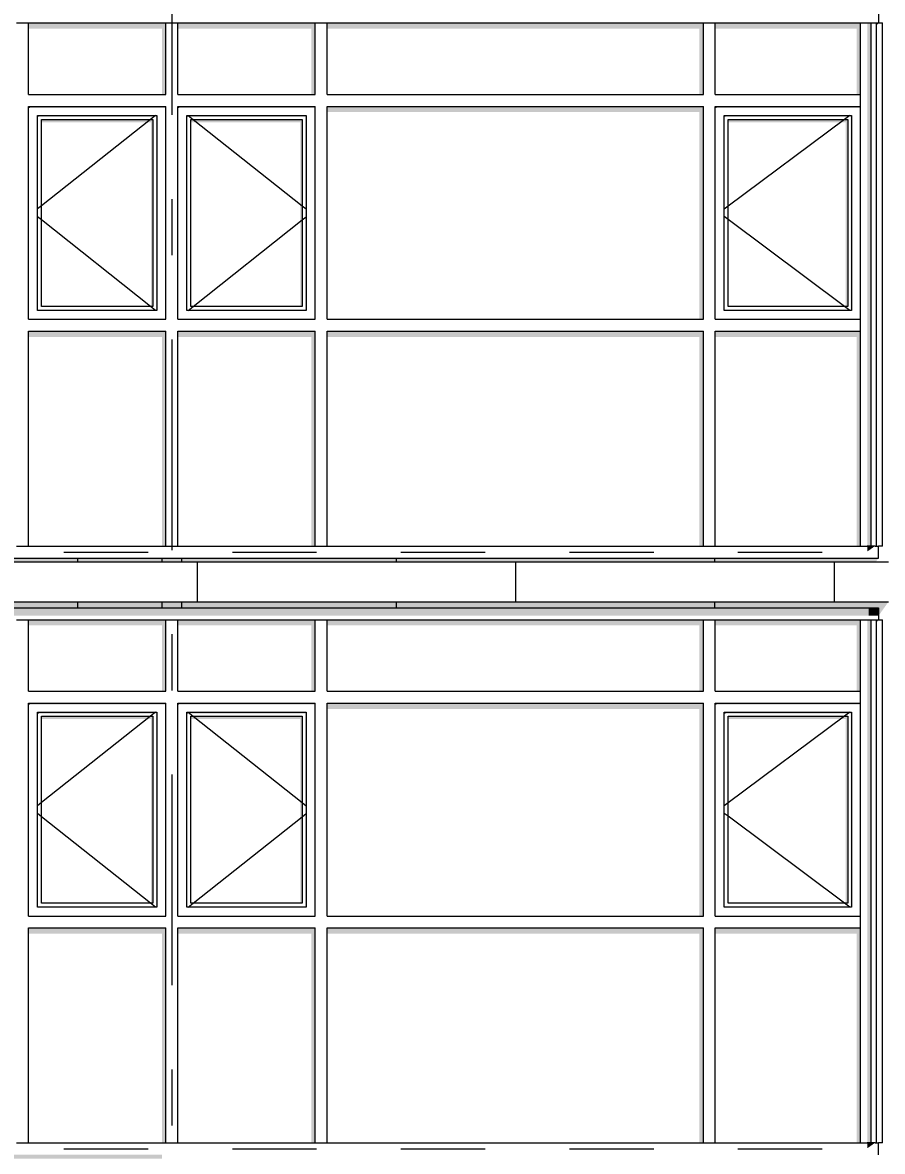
# Model space of a CAD drawing. Header units: millimetres. Extents: x 18162 to 7085488, y 72188 to 247925.
# Drawn here: x 5816259 to 5820578, y 115371 to 121046 of the extents above; entities that cross this region are included whole.
import ezdxf
from ezdxf.enums import TextEntityAlignment as Align

# ---------------------------------------------------------------- set-up
doc = ezdxf.new("R2010")
doc.units = ezdxf.units.MM
doc.header["$MEASUREMENT"] = 0
doc.linetypes.add('Dashed', pattern=[423.333333, 211.666667, -211.666667])
doc.linetypes.add('Double Dashed', pattern=[1093.611073, 529.166651, -211.666656, 141.111112, -211.666656])
for name, color, linetype in [('Finish - Wall', 7, 'Continuous'), ('Structural - Bearing', 7, 'Continuous'), ('Structural - Grid', 7, 'Continuous')]:
    doc.layers.add(name, color=color, linetype=linetype)
doc.styles.add('GENERATED_STYLE_3', font='', dxfattribs={"width": 0.8})
doc.styles.get('GENERATED_STYLE_3').set_extended_font_data('ISOCPEUR MON')
doc.dimstyles.new('GENERATED_STYLE__19', dxfattribs={"dimtxt": 440.00001, "dimasz": 228, "dimexe": 0.18, "dimexo": 31028.935828, "dimgap": 0, "dimtad": 1, "dimdec": 0, "dimzin": 0, "dimdsep": 46, "dimtxsty": 'GENERATED_STYLE_3', "dimblk": 'ARROWHEAD_2', "dimblk1": 'ARROWHEAD_2', "dimblk2": 'ARROWHEAD_2', "dimcen": 0.09, "dimclrd": 13, "dimclre": 13, "dimclrt": 13, "dimadec": 0, "dimazin": 0, "dimtfac": 1, "dimtdec": 4, "dimtmove": 0, "dimatfit": 3, "dimfxl": 1, "dimtolj": 1, "dimtzin": 0, "dimarcsym": 0})
doc.dimstyles.new('GENERATED_STYLE__30', dxfattribs={"dimtxt": 440.00001, "dimasz": 228, "dimexe": 0.18, "dimexo": 0.0625, "dimgap": 0, "dimtad": 1, "dimdec": 0, "dimzin": 0, "dimdsep": 46, "dimtxsty": 'GENERATED_STYLE_3', "dimblk": 'ARROWHEAD_2', "dimblk1": 'ARROWHEAD_2', "dimblk2": 'ARROWHEAD_2', "dimcen": 0.09, "dimclrd": 13, "dimclre": 13, "dimclrt": 13, "dimadec": 0, "dimazin": 0, "dimtfac": 1, "dimtdec": 4, "dimtmove": 0, "dimatfit": 3, "dimfxl": 1, "dimtolj": 1, "dimtzin": 0, "dimarcsym": 0})

# ---------------------------------------------------------------- blocks, each defined once
blk = doc.blocks.new('*X2295', base_point=(5785635.3, 106384.1))
at = {"layer": 'Structural - Bearing', "color": 8, "linetype": 'Continuous', "lineweight": 13}
blk.add_line((5816535.3, 118134.1), (5816535.3, 118104.1), dxfattribs=at)
blk = doc.blocks.new('*X2296', base_point=(5785635.3, 106384.1))
at = {"layer": 'Structural - Bearing', "color": 8, "linetype": 'Continuous', "lineweight": 13}
for p, q in [((5818135.3, 118134.1), (5818135.3, 118104.1)), ((5819735.3, 118134.1), (5819735.3, 118104.1))]:
    blk.add_line(p, q, dxfattribs=at)
blk = doc.blocks.new('*X2301', base_point=(5785635.3, 106384.1))
at = {"layer": 'Structural - Bearing', "color": 8, "linetype": 'Continuous', "lineweight": 13}
blk.add_line((5816535.3, 118354.1), (5816535.3, 118334.1), dxfattribs=at)
blk = doc.blocks.new('*X2302', base_point=(5785635.3, 106384.1))
at = {"layer": 'Structural - Bearing', "color": 8, "linetype": 'Continuous', "lineweight": 13}
for p, q in [((5818135.3, 118354.1), (5818135.3, 118334.1)), ((5819735.3, 118354.1), (5819735.3, 118334.1))]:
    blk.add_line(p, q, dxfattribs=at)
blk = doc.blocks.new('*X2331', base_point=(5785635.3, 106384.1))
at = {"layer": 'Structural - Bearing', "color": 7, "linetype": 'Continuous', "lineweight": 9}
for p, q in [((5813935.3, 118334.1), (5813935.3, 118134.1)), ((5815535.3, 118334.1), (5815535.3, 118134.1)), ((5817135.3, 118334.1), (5817135.3, 118134.1)), ((5818735.3, 118334.1), (5818735.3, 118134.1)), ((5820335.3, 118334.1), (5820335.3, 118134.1))]:
    blk.add_line(p, q, dxfattribs=at)
blk = doc.blocks.new('*D2598', base_point=(5785635.3, 106384.1))
at = {"color": 13, "linetype": 'Continuous', "lineweight": 13}
for p, q in [((5838478.4, 115334.1), (5838478.4, 118134.1)), ((5838703.4, 115334.1), (5837187.8, 115334.1)), ((5838478.4, 115134.1), (5838478.4, 115334.1)), ((5838703.4, 115134.1), (5837187.8, 115134.1))]:
    blk.add_line(p, q, dxfattribs=at)
at = {"color": 12, "linetype": 'Continuous', "lineweight": 35}
for p, q in [((5838328.4, 115420.7), (5838628.4, 115247.5)), ((5838328.4, 115220.7), (5838628.4, 115047.5))]:
    blk.add_line(p, q, dxfattribs=at)
blk = doc.blocks.new('ARROWHEAD_2')
at = {"color": 0, "linetype": 'Continuous', "lineweight": 0}
for p, q in [((-0.378, -0.655), (0.378, 0.655)), ((0, 0), (-1, 0))]:
    blk.add_line(p, q, dxfattribs=at)
blk = doc.blocks.new('*D2599', base_point=(5785635.3, 106384.1))
at = {"color": 12, "linetype": 'Continuous', "lineweight": 35}
for p, q in [((5838328.4, 118220.7), (5838628.4, 118047.5)), ((5838328.4, 115420.7), (5838628.4, 115247.5))]:
    blk.add_line(p, q, dxfattribs=at)
at = {"color": 13, "linetype": 'Continuous', "lineweight": 13}
for p, q in [((5838703.4, 118134.1), (5837187.8, 118134.1)), ((5838478.4, 115334.1), (5838478.4, 118134.1))]:
    blk.add_line(p, q, dxfattribs=at)
at = {"color": 13, "lineweight": 13, "char_height": 440, "attachment_point": 7, "rotation": 90, "style": 'GENERATED_STYLE_3'}
for s, insert in [('\\A1;{\\pql;\\fISOCPEUR MON|b0|i0|c0|p0;\\W0.800000;2,800}', (5838605.9, 116549.6)), ('\\A1;{\\pql;\\fISOCPEUR MON|b0|i0|c0|p0;\\W0.800000;200}', (5838518.1, 115420.8))]:
    blk.add_mtext(s, dxfattribs=dict(at, insert=insert))
blk = doc.blocks.new('*D2600', base_point=(5785635.3, 106384.1))
at = {"color": 12, "linetype": 'Continuous', "lineweight": 35}
for p, q in [((5838328.4, 118420.7), (5838628.4, 118247.5)), ((5838328.4, 118220.7), (5838628.4, 118047.5))]:
    blk.add_line(p, q, dxfattribs=at)
at = {"color": 13, "linetype": 'Continuous', "lineweight": 13}
for p, q in [((5838478.4, 118134.1), (5838478.4, 118334.1)), ((5838703.4, 118134.1), (5837187.8, 118134.1))]:
    blk.add_line(p, q, dxfattribs=at)
blk = doc.blocks.new('*D2601', base_point=(5785635.3, 106384.1))
at = {"color": 12, "linetype": 'Continuous', "lineweight": 35}
for p, q in [((5838328.4, 121220.7), (5838628.4, 121047.5)), ((5838328.4, 118420.7), (5838628.4, 118247.5))]:
    blk.add_line(p, q, dxfattribs=at)
at = {"color": 13, "linetype": 'Continuous', "lineweight": 13}
for p, q in [((5838703.4, 121134.1), (5837187.8, 121134.1)), ((5838478.4, 118334.1), (5838478.4, 121134.1)), ((5838703.4, 118334.1), (5837187.8, 118334.1)), ((5838478.4, 118134.1), (5838478.4, 118334.1))]:
    blk.add_line(p, q, dxfattribs=at)
at = {"color": 13, "lineweight": 13, "char_height": 440, "attachment_point": 7, "rotation": 90, "style": 'GENERATED_STYLE_3'}
for s, insert in [('\\A1;{\\pql;\\fISOCPEUR MON|b0|i0|c0|p0;\\W0.800000;2,800}', (5838605.9, 119549.6)), ('\\A1;{\\pql;\\fISOCPEUR MON|b0|i0|c0|p0;\\W0.800000;200}', (5838518.1, 118420.8))]:
    blk.add_mtext(s, dxfattribs=dict(at, insert=insert))
blk = doc.blocks.new('*D2646', base_point=(5785635.3, 106384.1))
at = {"color": 13, "linetype": 'Continuous', "lineweight": 13}
for p, q in [((5801482.5, 156834.1), (5801482.5, 156980.8)), ((5816658.8, 156834.1), (5801257.5, 156834.1)), ((5801482.5, 102734.1), (5801482.5, 156834.1)), ((5806188.8, 102734.1), (5801257.5, 102734.1)), ((5801482.5, 102587.4), (5801482.5, 102734.1))]:
    blk.add_line(p, q, dxfattribs=at)
at = {"color": 12, "linetype": 'Continuous', "lineweight": 35}
for p, q in [((5801632.5, 156747.5), (5801332.5, 156920.7)), ((5801332.5, 102820.7), (5801632.5, 102647.5))]:
    blk.add_line(p, q, dxfattribs=at)
at = {"color": 13, "lineweight": 13, "insert": (5801610.1, 129125.4), "char_height": 440, "attachment_point": 7, "rotation": 90, "style": 'GENERATED_STYLE_3'}
blk.add_mtext('\\A1;{\\pql;\\fISOCPEUR MON|b0|i0|c0|p0;\\W0.800000;54,100}', dxfattribs=at)
blk = doc.blocks.new('Standard grid marker[376]_3', base_point=(5817008.8, 166384.1))
at = {"layer": 'Structural - Grid', "color": 13, "linetype": 'Double Dashed', "lineweight": 13, "ltscale": 2}
blk.add_line((5817008.8, 165384.1), (5817008.8, 100884.1), dxfattribs=at)
at = {"layer": 'Structural - Grid', "color": 13, "lineweight": 13, "style": 'GENERATED_STYLE_3'}
blk.add_attdef('AC_MarkerText_1', text='', height=500, rotation=360, dxfattribs=at).set_placement((5817008.8, 99534.1), align=Align.TOP_CENTER)

msp = doc.modelspace()

# ---------------------------------------------------------------- hatches: boundary and pattern name
at = {"layer": 'Finish - Wall', "linetype": 'Continuous', "lineweight": 0}
for points in [[(5816978.8, 121044.1), (5816288.8, 121044.1), (5816288.8, 121015.8), (5816958.8, 121015.8), (5816958.8, 120684.1), (5816978.8, 120684.1)], [(5817038.8, 121044.1), (5817038.8, 121015.8), (5817708.8, 121015.8), (5817708.8, 120684.1), (5817728.8, 120684.1), (5817728.8, 121044.1)], [(5819678.8, 121044.1), (5817788.8, 121044.1), (5817788.8, 121015.8), (5819658.8, 121015.8), (5819658.8, 120684.1), (5819678.8, 120684.1)], [(5819738.8, 121044.1), (5819738.8, 121015.8), (5820448.8, 121015.8), (5820448.8, 120684.1), (5820468.8, 120684.1), (5820468.8, 121044.1)], [(5820521.8, 121044.1), (5820502.3, 121044.1), (5820502.3, 120654.1), (5820521.8, 120654.1)], [(5820548.8, 121033.4), (5820550, 121031.6), (5820558.8, 121044.1), (5820548.8, 121044.1)], [(5820521.8, 120654.1), (5820502.3, 120654.1), (5820502.3, 119524.1), (5820521.8, 119524.1)], [(5816978.8, 120624.1), (5816288.8, 120624.1), (5816295.9, 120617), (5816971.8, 120617)], [(5816288.8, 120624.1), (5816288.8, 120617), (5816295.9, 120617)], [(5816971.8, 120617), (5816973.8, 120617), (5816973.8, 119559.1), (5816978.8, 119554.1), (5816978.8, 120624.1)], [(5817728.8, 120624.1), (5817038.8, 120624.1), (5817045.9, 120617), (5817721.8, 120617)], [(5817045.9, 120617), (5817038.8, 120624.1), (5817038.8, 120617)], [(5817728.8, 120624.1), (5817721.8, 120617), (5817723.8, 120617), (5817723.8, 119559.1), (5817728.8, 119554.1)], [(5819678.8, 120624.1), (5817788.8, 120624.1), (5817788.8, 120595.8), (5819658.8, 120595.8), (5819658.8, 119554.1), (5819678.8, 119554.1)], [(5819738.8, 120624.1), (5819745.9, 120617), (5820461.8, 120617), (5820468.8, 120624.1)], [(5819738.8, 120624.1), (5819738.8, 120617), (5819745.9, 120617)], [(5820468.8, 120624.1), (5820461.8, 120617), (5820463.8, 120617), (5820463.8, 119559.1), (5820468.8, 119554.1)], [(5816340.9, 120572), (5816333.8, 120579.1), (5816333.8, 120572)], [(5816333.8, 120579.1), (5816340.9, 120572), (5816926.8, 120572), (5816933.8, 120579.1)], [(5816353.8, 120559.1), (5816353.8, 120544.9), (5816903.8, 120544.9), (5816903.8, 119619.1), (5816913.8, 119619.1), (5816913.8, 120559.1)], [(5816926.8, 120572), (5816928.8, 120572), (5816928.8, 119604.1), (5816933.8, 119599.1), (5816933.8, 120579.1)], [(5817083.8, 120572), (5817090.9, 120572), (5817083.8, 120579.1)], [(5817083.8, 120579.1), (5817090.9, 120572), (5817676.8, 120572), (5817683.8, 120579.1)], [(5817103.8, 120544.9), (5817653.8, 120544.9), (5817653.8, 119619.1), (5817663.8, 119619.1), (5817663.8, 120559.1), (5817103.8, 120559.1)], [(5817676.8, 120572), (5817678.8, 120572), (5817678.8, 119604.1), (5817683.8, 119599.1), (5817683.8, 120579.1)], [(5819783.8, 120572), (5819790.9, 120572), (5819783.8, 120579.1)], [(5819783.8, 120579.1), (5819790.9, 120572), (5820416.8, 120572), (5820423.8, 120579.1)], [(5820403.8, 120559.1), (5819803.8, 120559.1), (5819803.8, 120544.9), (5820393.8, 120544.9), (5820393.8, 119619.1), (5820403.8, 119619.1)], [(5820416.8, 120572), (5820418.8, 120572), (5820418.8, 119604.1), (5820423.8, 119599.1), (5820423.8, 120579.1)], [(5816928.8, 119599.1), (5816933.8, 119599.1), (5816928.8, 119604.1)], [(5817678.8, 119599.1), (5817683.8, 119599.1), (5817678.8, 119604.1)], [(5820418.8, 119599.1), (5820423.8, 119599.1), (5820418.8, 119604.1)], [(5816973.8, 119554.1), (5816978.8, 119554.1), (5816973.8, 119559.1)], [(5817723.8, 119554.1), (5817728.8, 119554.1), (5817723.8, 119559.1)], [(5820463.8, 119554.1), (5820468.8, 119554.1), (5820463.8, 119559.1)], [(5820521.8, 119524.1), (5820502.3, 119524.1), (5820502.3, 118414.1), (5820521.8, 118414.1)], [(5816288.8, 119465.8), (5816958.8, 119465.8), (5816958.8, 118414.1), (5816978.8, 118414.1), (5816978.8, 119494.1), (5816288.8, 119494.1)], [(5817038.8, 119494.1), (5817038.8, 119465.8), (5817708.8, 119465.8), (5817708.8, 118414.1), (5817728.8, 118414.1), (5817728.8, 119494.1)], [(5817788.8, 119494.1), (5817788.8, 119465.8), (5819658.8, 119465.8), (5819658.8, 118414.1), (5819678.8, 118414.1), (5819678.8, 119494.1)], [(5819738.8, 119465.8), (5820448.8, 119465.8), (5820448.8, 118414.1), (5820468.8, 118414.1), (5820468.8, 119494.1), (5819738.8, 119494.1)], [(5820502.3, 118386.5), (5820508.8, 118391.1), (5820508.8, 118414.1), (5820502.3, 118414.1)], [(5820541.2, 118414.1), (5820508.8, 118414.1), (5820508.8, 118391.1)], [(5814308.8, 118104.1), (5814308.8, 118063.4), (5816258.8, 118063.4), (5816258.8, 118104.1)], [(5817008.8, 118104.1), (5816258.8, 118104.1), (5816258.8, 118063.4), (5817008.8, 118063.4)], [(5817758.8, 118104.1), (5817008.8, 118104.1), (5817008.8, 118063.4), (5817758.8, 118063.4)], [(5817758.8, 118104.1), (5817758.8, 118063.4), (5819708.8, 118063.4), (5819708.8, 118104.1)], [(5820508.8, 118104.1), (5819708.8, 118104.1), (5819708.8, 118063.4), (5820508.8, 118063.4)], [(5820558.8, 118104.1), (5820508.8, 118104.1), (5820508.8, 118063.4), (5820558.8, 118063.4)], [(5816978.8, 118044.1), (5816288.8, 118044.1), (5816288.8, 118015.8), (5816958.8, 118015.8), (5816958.8, 117684.1), (5816978.8, 117684.1)], [(5817728.8, 118044.1), (5817038.8, 118044.1), (5817038.8, 118015.8), (5817708.8, 118015.8), (5817708.8, 117684.1), (5817728.8, 117684.1)], [(5819678.8, 118044.1), (5817788.8, 118044.1), (5817788.8, 118015.8), (5819658.8, 118015.8), (5819658.8, 117684.1), (5819678.8, 117684.1)], [(5819738.8, 118044.1), (5819738.8, 118015.8), (5820448.8, 118015.8), (5820448.8, 117684.1), (5820468.8, 117684.1), (5820468.8, 118044.1)], [(5820521.8, 118044.1), (5820502.3, 118044.1), (5820502.3, 117654.1), (5820521.8, 117654.1)], [(5820548.8, 118044.1), (5820548.8, 118033.4), (5820550, 118031.6), (5820558.8, 118044.1)], [(5820521.8, 117654.1), (5820502.3, 117654.1), (5820502.3, 116524.1), (5820521.8, 116524.1)], [(5816978.8, 117624.1), (5816288.8, 117624.1), (5816295.9, 117617), (5816971.8, 117617)], [(5816288.8, 117624.1), (5816288.8, 117617), (5816295.9, 117617)], [(5816971.8, 117617), (5816973.8, 117617), (5816973.8, 116559.1), (5816978.8, 116554.1), (5816978.8, 117624.1)], [(5817728.8, 117624.1), (5817038.8, 117624.1), (5817045.9, 117617), (5817721.8, 117617)], [(5817045.9, 117617), (5817038.8, 117624.1), (5817038.8, 117617)], [(5817721.8, 117617), (5817723.8, 117617), (5817723.8, 116559.1), (5817728.8, 116554.1), (5817728.8, 117624.1)], [(5817788.8, 117624.1), (5817788.8, 117595.8), (5819658.8, 117595.8), (5819658.8, 116554.1), (5819678.8, 116554.1), (5819678.8, 117624.1)], [(5820468.8, 117624.1), (5819738.8, 117624.1), (5819745.9, 117617), (5820461.8, 117617)], [(5819738.8, 117624.1), (5819738.8, 117617), (5819745.9, 117617)], [(5820468.8, 117624.1), (5820461.8, 117617), (5820463.8, 117617), (5820463.8, 116559.1), (5820468.8, 116554.1)], [(5816340.9, 117572), (5816333.8, 117579.1), (5816333.8, 117572)], [(5816333.8, 117579.1), (5816340.9, 117572), (5816926.8, 117572), (5816933.8, 117579.1)], [(5816913.8, 117559.1), (5816353.8, 117559.1), (5816353.8, 117544.9), (5816903.8, 117544.9), (5816903.8, 116619.1), (5816913.8, 116619.1)], [(5816926.8, 117572), (5816928.8, 117572), (5816928.8, 116604.1), (5816933.8, 116599.1), (5816933.8, 117579.1)], [(5817083.8, 117572), (5817090.9, 117572), (5817083.8, 117579.1)], [(5817083.8, 117579.1), (5817090.9, 117572), (5817676.8, 117572), (5817683.8, 117579.1)], [(5817663.8, 117559.1), (5817103.8, 117559.1), (5817103.8, 117544.9), (5817653.8, 117544.9), (5817653.8, 116619.1), (5817663.8, 116619.1)], [(5817676.8, 117572), (5817678.8, 117572), (5817678.8, 116604.1), (5817683.8, 116599.1), (5817683.8, 117579.1)], [(5819783.8, 117572), (5819790.9, 117572), (5819783.8, 117579.1)], [(5819783.8, 117579.1), (5819790.9, 117572), (5820416.8, 117572), (5820423.8, 117579.1)], [(5820403.8, 117559.1), (5819803.8, 117559.1), (5819803.8, 117544.9), (5820393.8, 117544.9), (5820393.8, 116619.1), (5820403.8, 116619.1)], [(5820416.8, 117572), (5820418.8, 117572), (5820418.8, 116604.1), (5820423.8, 116599.1), (5820423.8, 117579.1)], [(5816928.8, 116599.1), (5816933.8, 116599.1), (5816928.8, 116604.1)], [(5817678.8, 116599.1), (5817683.8, 116599.1), (5817678.8, 116604.1)], [(5820418.8, 116599.1), (5820423.8, 116599.1), (5820418.8, 116604.1)], [(5816973.8, 116554.1), (5816978.8, 116554.1), (5816973.8, 116559.1)], [(5817723.8, 116554.1), (5817728.8, 116554.1), (5817723.8, 116559.1)], [(5820463.8, 116554.1), (5820468.8, 116554.1), (5820463.8, 116559.1)], [(5820521.8, 116524.1), (5820502.3, 116524.1), (5820502.3, 115414.1), (5820521.8, 115414.1)], [(5816288.8, 116494.1), (5816288.8, 116465.8), (5816958.8, 116465.8), (5816958.8, 115414.1), (5816978.8, 115414.1), (5816978.8, 116494.1)], [(5817038.8, 116494.1), (5817038.8, 116465.8), (5817708.8, 116465.8), (5817708.8, 115414.1), (5817728.8, 115414.1), (5817728.8, 116494.1)], [(5819678.8, 116494.1), (5817788.8, 116494.1), (5817788.8, 116465.8), (5819658.8, 116465.8), (5819658.8, 115414.1), (5819678.8, 115414.1)], [(5820468.8, 116494.1), (5819738.8, 116494.1), (5819738.8, 116465.8), (5820448.8, 116465.8), (5820448.8, 115414.1), (5820468.8, 115414.1)], [(5820502.3, 115386.5), (5820508.8, 115391.1), (5820508.8, 115414.1), (5820502.3, 115414.1)], [(5820508.8, 115414.1), (5820508.8, 115391.1), (5820541.2, 115414.1)]]:
    msp.add_hatch(color=49, dxfattribs=at).paths.add_polyline_path(points)
at = {"layer": 'Structural - Bearing', "linetype": 'Continuous', "lineweight": 0}
for points in [[(5812168.8, 121284.1), (5812168.8, 120684.1), (5812408.8, 120684.1), (5812408.8, 118984.1), (5812168.8, 118984.1), (5812168.8, 118284.1), (5813408.8, 118284.1), (5813408.8, 118334.1), (5816958.8, 118334.1), (5816958.8, 118354.1), (5813458.8, 118354.1), (5813458.8, 118414.1), (5813439.3, 118414.1), (5813439.3, 121044.1), (5813458.8, 121044.1), (5813458.8, 121104.1), (5816958.8, 121104.1), (5816958.8, 121134.1), (5813408.8, 121134.1), (5813408.8, 121284.1)], [(5816958.8, 118334.1), (5817058.8, 118334.1), (5817058.8, 118354.1), (5817008.8, 118354.1), (5816958.8, 118354.1)], [(5820558.8, 118354.1), (5817058.8, 118354.1), (5817058.8, 118334.1), (5820544.7, 118334.1)], [(5813408.8, 118284.1), (5812168.8, 118284.1), (5812168.8, 117684.1), (5812408.8, 117684.1), (5812408.8, 115984.1), (5812168.8, 115984.1), (5812168.8, 115284.1), (5813408.8, 115284.1), (5813408.8, 115334.1), (5816958.8, 115334.1), (5816958.8, 115354.1), (5813458.8, 115354.1), (5813458.8, 115414.1), (5813439.3, 115414.1), (5813439.3, 118044.1), (5813458.8, 118044.1), (5813458.8, 118104.1), (5816958.8, 118104.1), (5816958.8, 118134.1), (5813408.8, 118134.1)], [(5816958.8, 118104.1), (5817008.8, 118104.1), (5817058.8, 118104.1), (5817058.8, 118134.1), (5816958.8, 118134.1)], [(5817058.8, 118104.1), (5820558.8, 118104.1), (5820558.8, 118063.4), (5820608.8, 118134.1), (5817058.8, 118134.1)]]:
    msp.add_hatch(color=49, dxfattribs=at).paths.add_polyline_path(points)
at = {"layer": 'Structural - Bearing', "linetype": 'Continuous', "lineweight": 9}
h = msp.add_hatch(dxfattribs=at)
h.set_pattern_fill('Grid_100x100_0003', style=0, pattern_type=2)
h.set_pattern_definition([(0, (5785635.3, 106384.1), (0, 1000), []), (90, (5785635.3, 106384.1), (-1000, 0), [])])
h.paths.add_polyline_path([(5816958.8, 118334.1), (5817058.8, 118334.1), (5817058.8, 118354.1), (5817008.8, 118354.1), (5816958.8, 118354.1)])
h = msp.add_hatch(dxfattribs=at)
h.set_pattern_fill('Grid_100x100_0003', style=0, pattern_type=2)
h.set_pattern_definition([(0, (5785635.3, 106384.1), (0, 1000), []), (90, (5785635.3, 106384.1), (-1000, 0), [])])
h.paths.add_polyline_path([(5816958.8, 118104.1), (5817008.8, 118104.1), (5817058.8, 118104.1), (5817058.8, 118134.1), (5816958.8, 118134.1)])

# ---------------------------------------------------------------- linework, layer by layer
at = {"color": 8, "linetype": 'Dashed', "lineweight": 13, "ltscale": 2}
for p, q in [((5800379.4, 118384.1), (5841359.8, 118384.1)), ((5800379.4, 115384.1), (5841359.8, 115384.1))]:
    msp.add_line(p, q, dxfattribs=at)
at = {"layer": 'Finish - Wall', "color": 7, "linetype": 'Continuous', "lineweight": 9}
for p, q in [((5820558.8, 121104.1), (5820558.8, 121044.1)), ((5816228.8, 121044.1), (5816258.8, 121044.1)), ((5816258.8, 121044.1), (5816288.8, 121044.1)), ((5816288.8, 121044.1), (5816978.8, 121044.1)), ((5816288.8, 120684.1), (5816288.8, 121044.1)), ((5816978.8, 121044.1), (5817008.8, 121044.1)), ((5816978.8, 120684.1), (5816978.8, 121044.1)), ((5817008.8, 121044.1), (5817038.8, 121044.1)), ((5817038.8, 121044.1), (5817728.8, 121044.1)), ((5817038.8, 120684.1), (5817038.8, 121044.1)), ((5817728.8, 121044.1), (5817758.8, 121044.1)), ((5817728.8, 120684.1), (5817728.8, 121044.1)), ((5817758.8, 121044.1), (5817788.8, 121044.1)), ((5817788.8, 121044.1), (5819678.8, 121044.1)), ((5817788.8, 120684.1), (5817788.8, 121044.1)), ((5819678.8, 121044.1), (5819708.8, 121044.1)), ((5819678.8, 120684.1), (5819678.8, 121044.1)), ((5819708.8, 121044.1), (5819738.8, 121044.1)), ((5819738.8, 121044.1), (5820468.8, 121044.1)), ((5819738.8, 120684.1), (5819738.8, 121044.1)), ((5820468.8, 121044.1), (5820502.3, 121044.1)), ((5820468.8, 120684.1), (5820468.8, 121044.1)), ((5820502.3, 121044.1), (5820521.8, 121044.1)), ((5820521.8, 121044.1), (5820541.2, 121044.1)), ((5820521.8, 120654.1), (5820521.8, 121044.1)), ((5820541.2, 121044.1), (5820548.8, 121044.1)), ((5820548.8, 121044.1), (5820558.8, 121044.1)), ((5820548.8, 120654.1), (5820548.8, 121044.1)), ((5820558.8, 121044.1), (5820578.3, 121044.1)), ((5820578.3, 120654.1), (5820578.3, 121044.1)), ((5816288.8, 120684.1), (5816978.8, 120684.1)), ((5817038.8, 120684.1), (5817728.8, 120684.1)), ((5817788.8, 120684.1), (5819678.8, 120684.1)), ((5819738.8, 120684.1), (5820468.8, 120684.1)), ((5820468.8, 120654.1), (5820468.8, 120684.1)), ((5820468.8, 120624.1), (5820468.8, 120654.1)), ((5820521.8, 119524.1), (5820521.8, 120654.1)), ((5820548.8, 119524.1), (5820548.8, 120654.1)), ((5820578.3, 119524.1), (5820578.3, 120654.1)), ((5816288.8, 119554.1), (5816288.8, 120624.1)), ((5816288.8, 120624.1), (5816978.8, 120624.1)), ((5816978.8, 119554.1), (5816978.8, 120624.1)), ((5817038.8, 119554.1), (5817038.8, 120624.1)), ((5817038.8, 120624.1), (5817728.8, 120624.1)), ((5817728.8, 119554.1), (5817728.8, 120624.1)), ((5817788.8, 119554.1), (5817788.8, 120624.1)), ((5817788.8, 120624.1), (5819678.8, 120624.1)), ((5819678.8, 119554.1), (5819678.8, 120624.1)), ((5819738.8, 119554.1), (5819738.8, 120624.1)), ((5819738.8, 120624.1), (5820468.8, 120624.1)), ((5820468.8, 119554.1), (5820468.8, 120624.1)), ((5816333.8, 119599.1), (5816333.8, 120579.1)), ((5816333.8, 120579.1), (5816933.8, 120579.1)), ((5816353.8, 120559.1), (5816913.8, 120559.1)), ((5816902, 120559.1), (5816353.8, 120124.7)), ((5816353.8, 119619.1), (5816353.8, 120559.1)), ((5816927.3, 120579.1), (5816902, 120559.1)), ((5816913.8, 120559.1), (5816913.8, 119619.1)), ((5816933.8, 120579.1), (5816933.8, 119599.1)), ((5817083.8, 119599.1), (5817083.8, 120579.1)), ((5817083.8, 120579.1), (5817683.8, 120579.1)), ((5817090.4, 120579.1), (5817115.6, 120559.1)), ((5817103.8, 120559.1), (5817663.8, 120559.1)), ((5817103.8, 119619.1), (5817103.8, 120559.1)), ((5817115.6, 120559.1), (5817663.8, 120124.7)), ((5817663.8, 120559.1), (5817663.8, 119619.1)), ((5817683.8, 120579.1), (5817683.8, 119599.1)), ((5819783.8, 119599.1), (5819783.8, 120579.1)), ((5819783.8, 120579.1), (5820423.8, 120579.1)), ((5819803.8, 120559.1), (5820403.8, 120559.1)), ((5820388.5, 120559.1), (5819803.8, 120122.7)), ((5819803.8, 119619.1), (5819803.8, 120559.1)), ((5820415.3, 120579.1), (5820388.5, 120559.1)), ((5820403.8, 120559.1), (5820403.8, 119619.1)), ((5820423.8, 120579.1), (5820423.8, 119599.1)), ((5816353.8, 120124.7), (5816333.8, 120108.9)), ((5817663.8, 120124.7), (5817683.8, 120108.9)), ((5819803.8, 120122.7), (5819783.8, 120107.7)), ((5816353.8, 120053.4), (5816333.8, 120069.3)), ((5816902, 119619.1), (5816353.8, 120053.4)), ((5817115.6, 119619.1), (5817663.8, 120053.4)), ((5817663.8, 120053.4), (5817683.8, 120069.3)), ((5819803.8, 120055.5), (5819783.8, 120070.4)), ((5820388.5, 119619.1), (5819803.8, 120055.5)), ((5816933.8, 119599.1), (5816333.8, 119599.1)), ((5816913.8, 119619.1), (5816353.8, 119619.1)), ((5816927.3, 119599.1), (5816902, 119619.1)), ((5817683.8, 119599.1), (5817083.8, 119599.1)), ((5817090.4, 119599.1), (5817115.6, 119619.1)), ((5817663.8, 119619.1), (5817103.8, 119619.1)), ((5820423.8, 119599.1), (5819783.8, 119599.1)), ((5820403.8, 119619.1), (5819803.8, 119619.1)), ((5820415.3, 119599.1), (5820388.5, 119619.1)), ((5816288.8, 119554.1), (5816978.8, 119554.1)), ((5817038.8, 119554.1), (5817728.8, 119554.1)), ((5817788.8, 119554.1), (5819678.8, 119554.1)), ((5819738.8, 119554.1), (5820468.8, 119554.1)), ((5820468.8, 119524.1), (5820468.8, 119554.1)), ((5820468.8, 119494.1), (5820468.8, 119524.1)), ((5820521.8, 118414.1), (5820521.8, 119524.1)), ((5820548.8, 118414.1), (5820548.8, 119524.1)), ((5820578.3, 118414.1), (5820578.3, 119524.1)), ((5816288.8, 118414.1), (5816288.8, 119494.1)), ((5816288.8, 119494.1), (5816978.8, 119494.1)), ((5816978.8, 118414.1), (5816978.8, 119494.1)), ((5817038.8, 118414.1), (5817038.8, 119494.1)), ((5817038.8, 119494.1), (5817728.8, 119494.1)), ((5817728.8, 118414.1), (5817728.8, 119494.1)), ((5817788.8, 118414.1), (5817788.8, 119494.1)), ((5817788.8, 119494.1), (5819678.8, 119494.1)), ((5819678.8, 118414.1), (5819678.8, 119494.1)), ((5819738.8, 118414.1), (5819738.8, 119494.1)), ((5819738.8, 119494.1), (5820468.8, 119494.1)), ((5820468.8, 118414.1), (5820468.8, 119494.1)), ((5816228.8, 118414.1), (5816258.8, 118414.1)), ((5816258.8, 118414.1), (5816288.8, 118414.1)), ((5816288.8, 118414.1), (5816978.8, 118414.1)), ((5816978.8, 118414.1), (5817008.8, 118414.1)), ((5817008.8, 118414.1), (5817038.8, 118414.1)), ((5817038.8, 118414.1), (5817728.8, 118414.1)), ((5817728.8, 118414.1), (5817758.8, 118414.1)), ((5817758.8, 118414.1), (5817788.8, 118414.1)), ((5817788.8, 118414.1), (5819678.8, 118414.1)), ((5819678.8, 118414.1), (5819708.8, 118414.1)), ((5819708.8, 118414.1), (5819738.8, 118414.1)), ((5819738.8, 118414.1), (5820468.8, 118414.1)), ((5820468.8, 118414.1), (5820502.3, 118414.1)), ((5820521.8, 118414.1), (5820502.3, 118414.1)), ((5820541.2, 118414.1), (5820521.8, 118414.1)), ((5820541.2, 118414.1), (5820548.8, 118414.1)), ((5820548.8, 118414.1), (5820558.8, 118414.1)), ((5820558.8, 118354.1), (5820558.8, 118414.1)), ((5820578.3, 118414.1), (5820558.8, 118414.1)), ((5814308.8, 118354.1), (5816258.8, 118354.1)), ((5816258.8, 118354.1), (5817008.8, 118354.1)), ((5817008.8, 118354.1), (5817758.8, 118354.1)), ((5817758.8, 118354.1), (5819708.8, 118354.1)), ((5819708.8, 118354.1), (5820508.8, 118354.1)), ((5820508.8, 118354.1), (5820558.8, 118354.1)), ((5814308.8, 118104.1), (5816258.8, 118104.1)), ((5816258.8, 118104.1), (5817008.8, 118104.1)), ((5817008.8, 118104.1), (5817758.8, 118104.1)), ((5817758.8, 118104.1), (5819708.8, 118104.1)), ((5819708.8, 118104.1), (5820508.8, 118104.1)), ((5820508.8, 118104.1), (5820558.8, 118104.1)), ((5820558.8, 118104.1), (5820558.8, 118044.1)), ((5816228.8, 118044.1), (5816258.8, 118044.1)), ((5816258.8, 118044.1), (5816288.8, 118044.1)), ((5816288.8, 118044.1), (5816978.8, 118044.1)), ((5816288.8, 117684.1), (5816288.8, 118044.1)), ((5816978.8, 118044.1), (5817008.8, 118044.1)), ((5816978.8, 117684.1), (5816978.8, 118044.1)), ((5817008.8, 118044.1), (5817038.8, 118044.1)), ((5817038.8, 118044.1), (5817728.8, 118044.1)), ((5817038.8, 117684.1), (5817038.8, 118044.1)), ((5817728.8, 118044.1), (5817758.8, 118044.1)), ((5817728.8, 117684.1), (5817728.8, 118044.1)), ((5817758.8, 118044.1), (5817788.8, 118044.1)), ((5817788.8, 118044.1), (5819678.8, 118044.1)), ((5817788.8, 117684.1), (5817788.8, 118044.1)), ((5819678.8, 118044.1), (5819708.8, 118044.1)), ((5819678.8, 117684.1), (5819678.8, 118044.1)), ((5819708.8, 118044.1), (5819738.8, 118044.1)), ((5819738.8, 118044.1), (5820468.8, 118044.1)), ((5819738.8, 117684.1), (5819738.8, 118044.1)), ((5820468.8, 118044.1), (5820502.3, 118044.1)), ((5820468.8, 117684.1), (5820468.8, 118044.1)), ((5820502.3, 118044.1), (5820521.8, 118044.1)), ((5820521.8, 118044.1), (5820541.2, 118044.1)), ((5820521.8, 117654.1), (5820521.8, 118044.1)), ((5820541.2, 118044.1), (5820548.8, 118044.1)), ((5820548.8, 118044.1), (5820558.8, 118044.1)), ((5820548.8, 117654.1), (5820548.8, 118044.1)), ((5820558.8, 118044.1), (5820578.3, 118044.1)), ((5820578.3, 117654.1), (5820578.3, 118044.1)), ((5816288.8, 117684.1), (5816978.8, 117684.1)), ((5817038.8, 117684.1), (5817728.8, 117684.1)), ((5817788.8, 117684.1), (5819678.8, 117684.1)), ((5819738.8, 117684.1), (5820468.8, 117684.1)), ((5820468.8, 117654.1), (5820468.8, 117684.1)), ((5820468.8, 117624.1), (5820468.8, 117654.1)), ((5820521.8, 116524.1), (5820521.8, 117654.1)), ((5820548.8, 116524.1), (5820548.8, 117654.1)), ((5820578.3, 116524.1), (5820578.3, 117654.1)), ((5816288.8, 116554.1), (5816288.8, 117624.1)), ((5816288.8, 117624.1), (5816978.8, 117624.1)), ((5816978.8, 116554.1), (5816978.8, 117624.1)), ((5817038.8, 116554.1), (5817038.8, 117624.1)), ((5817038.8, 117624.1), (5817728.8, 117624.1)), ((5817728.8, 116554.1), (5817728.8, 117624.1)), ((5817788.8, 116554.1), (5817788.8, 117624.1)), ((5817788.8, 117624.1), (5819678.8, 117624.1)), ((5819678.8, 116554.1), (5819678.8, 117624.1)), ((5819738.8, 116554.1), (5819738.8, 117624.1)), ((5819738.8, 117624.1), (5820468.8, 117624.1)), ((5820468.8, 116554.1), (5820468.8, 117624.1)), ((5816333.8, 116599.1), (5816333.8, 117579.1)), ((5816333.8, 117579.1), (5816933.8, 117579.1)), ((5816353.8, 117559.1), (5816913.8, 117559.1)), ((5816902, 117559.1), (5816353.8, 117124.7)), ((5816353.8, 116619.1), (5816353.8, 117559.1)), ((5816927.3, 117579.1), (5816902, 117559.1)), ((5816913.8, 117559.1), (5816913.8, 116619.1)), ((5816933.8, 117579.1), (5816933.8, 116599.1)), ((5817083.8, 116599.1), (5817083.8, 117579.1)), ((5817083.8, 117579.1), (5817683.8, 117579.1)), ((5817090.4, 117579.1), (5817115.6, 117559.1)), ((5817103.8, 117559.1), (5817663.8, 117559.1)), ((5817103.8, 116619.1), (5817103.8, 117559.1)), ((5817115.6, 117559.1), (5817663.8, 117124.7)), ((5817663.8, 117559.1), (5817663.8, 116619.1)), ((5817683.8, 117579.1), (5817683.8, 116599.1)), ((5819783.8, 116599.1), (5819783.8, 117579.1)), ((5819783.8, 117579.1), (5820423.8, 117579.1)), ((5819803.8, 117559.1), (5820403.8, 117559.1)), ((5820388.5, 117559.1), (5819803.8, 117122.7)), ((5819803.8, 116619.1), (5819803.8, 117559.1)), ((5820415.3, 117579.1), (5820388.5, 117559.1)), ((5820403.8, 117559.1), (5820403.8, 116619.1)), ((5820423.8, 117579.1), (5820423.8, 116599.1)), ((5816353.8, 117124.7), (5816333.8, 117108.9)), ((5817663.8, 117124.7), (5817683.8, 117108.9)), ((5819803.8, 117122.7), (5819783.8, 117107.7)), ((5816353.8, 117053.4), (5816333.8, 117069.3)), ((5816902, 116619.1), (5816353.8, 117053.4)), ((5817115.6, 116619.1), (5817663.8, 117053.4)), ((5817663.8, 117053.4), (5817683.8, 117069.3)), ((5819803.8, 117055.5), (5819783.8, 117070.4)), ((5820388.5, 116619.1), (5819803.8, 117055.5)), ((5816913.8, 116619.1), (5816353.8, 116619.1)), ((5816927.3, 116599.1), (5816902, 116619.1)), ((5817090.4, 116599.1), (5817115.6, 116619.1)), ((5817663.8, 116619.1), (5817103.8, 116619.1)), ((5820403.8, 116619.1), (5819803.8, 116619.1)), ((5820415.3, 116599.1), (5820388.5, 116619.1)), ((5816933.8, 116599.1), (5816333.8, 116599.1)), ((5817683.8, 116599.1), (5817083.8, 116599.1)), ((5820423.8, 116599.1), (5819783.8, 116599.1)), ((5816288.8, 116554.1), (5816978.8, 116554.1)), ((5817038.8, 116554.1), (5817728.8, 116554.1)), ((5817788.8, 116554.1), (5819678.8, 116554.1)), ((5819738.8, 116554.1), (5820468.8, 116554.1)), ((5820468.8, 116524.1), (5820468.8, 116554.1)), ((5820468.8, 116494.1), (5820468.8, 116524.1)), ((5820521.8, 115414.1), (5820521.8, 116524.1)), ((5820548.8, 115414.1), (5820548.8, 116524.1)), ((5820578.3, 115414.1), (5820578.3, 116524.1)), ((5816288.8, 115414.1), (5816288.8, 116494.1)), ((5816288.8, 116494.1), (5816978.8, 116494.1)), ((5816978.8, 115414.1), (5816978.8, 116494.1)), ((5817038.8, 115414.1), (5817038.8, 116494.1)), ((5817038.8, 116494.1), (5817728.8, 116494.1)), ((5817728.8, 115414.1), (5817728.8, 116494.1)), ((5817788.8, 115414.1), (5817788.8, 116494.1)), ((5817788.8, 116494.1), (5819678.8, 116494.1)), ((5819678.8, 115414.1), (5819678.8, 116494.1)), ((5819738.8, 115414.1), (5819738.8, 116494.1)), ((5819738.8, 116494.1), (5820468.8, 116494.1)), ((5820468.8, 115414.1), (5820468.8, 116494.1)), ((5816228.8, 115414.1), (5816258.8, 115414.1)), ((5816258.8, 115414.1), (5816288.8, 115414.1)), ((5816288.8, 115414.1), (5816978.8, 115414.1)), ((5816978.8, 115414.1), (5817008.8, 115414.1)), ((5817008.8, 115414.1), (5817038.8, 115414.1)), ((5817038.8, 115414.1), (5817728.8, 115414.1)), ((5817728.8, 115414.1), (5817758.8, 115414.1)), ((5817758.8, 115414.1), (5817788.8, 115414.1)), ((5817788.8, 115414.1), (5819678.8, 115414.1)), ((5819678.8, 115414.1), (5819708.8, 115414.1)), ((5819708.8, 115414.1), (5819738.8, 115414.1)), ((5819738.8, 115414.1), (5820468.8, 115414.1)), ((5820468.8, 115414.1), (5820502.3, 115414.1)), ((5820521.8, 115414.1), (5820502.3, 115414.1)), ((5820541.2, 115414.1), (5820521.8, 115414.1)), ((5820541.2, 115414.1), (5820548.8, 115414.1)), ((5820548.8, 115414.1), (5820558.8, 115414.1)), ((5820558.8, 115354.1), (5820558.8, 115414.1)), ((5820578.3, 115414.1), (5820558.8, 115414.1))]:
    msp.add_line(p, q, dxfattribs=at)
at = {"layer": 'Structural - Bearing', "color": 7, "linetype": 'Continuous', "lineweight": 13}
for p, q in [((5813408.8, 118334.1), (5820608.8, 118334.1)), ((5816958.8, 118354.1), (5816958.8, 118334.1)), ((5817058.8, 118334.1), (5817058.8, 118354.1)), ((5813408.8, 118134.1), (5820608.8, 118134.1)), ((5816958.8, 118134.1), (5816958.8, 118104.1)), ((5817058.8, 118104.1), (5817058.8, 118134.1))]:
    msp.add_line(p, q, dxfattribs=at)

# ---------------------------------------------------------------- block references
at = {"layer": 'Structural - Bearing', "lineweight": 0}
for name in ['*X2301', '*X2302', '*X2331', '*X2295', '*X2296']:
    msp.add_blockref(name, (5785635.3, 106384.1), dxfattribs=at)
at = {"layer": 'Structural - Grid', "color": 13, "linetype": 'Continuous', "lineweight": 13}
msp.add_blockref('Standard grid marker[376]_3', (5817008.8, 166384.1), dxfattribs=at)

# ---------------------------------------------------------------- dimensions: what is measured, and where the dimension line sits
at = {"color": 13, "linetype": 'Continuous', "lineweight": 13}
for base, p1, p2, dimstyle, picture, middle in [((5801482.5, 156834.1), (5806188.8, 102734.1), (5816658.8, 156834.1), 'GENERATED_STYLE__30', '*D2646', (5801174.5, 130029.9)), ((5838478.4, 121134.1), (5805483.8, 118334.1), (5805483.8, 121134.1), 'GENERATED_STYLE__19', '*D2601', (5838170.4, 120286.7)), ((5838478.4, 118334.1), (5805483.8, 118134.1), (5805483.8, 118334.1), 'GENERATED_STYLE__19', '*D2600', (5838170.4, 118923)), ((5838478.4, 118134.1), (5805483.8, 115334.1), (5805483.8, 118134.1), 'GENERATED_STYLE__19', '*D2599', (5838170.4, 117286.7)), ((5838478.4, 115334.1), (5805483.8, 115134.1), (5805483.8, 115334.1), 'GENERATED_STYLE__19', '*D2598', (5838170.4, 115923))]:
    dim = msp.add_linear_dim(base=base, p1=p1, p2=p2, angle=90, dimstyle=dimstyle, dxfattribs=at)
    dim.commit()
    dim.dimension.update_dxf_attribs({"geometry": picture, "text_midpoint": middle, "dimtype": 160, "text_rotation": 90})

doc.saveas('drawing.dxf')
